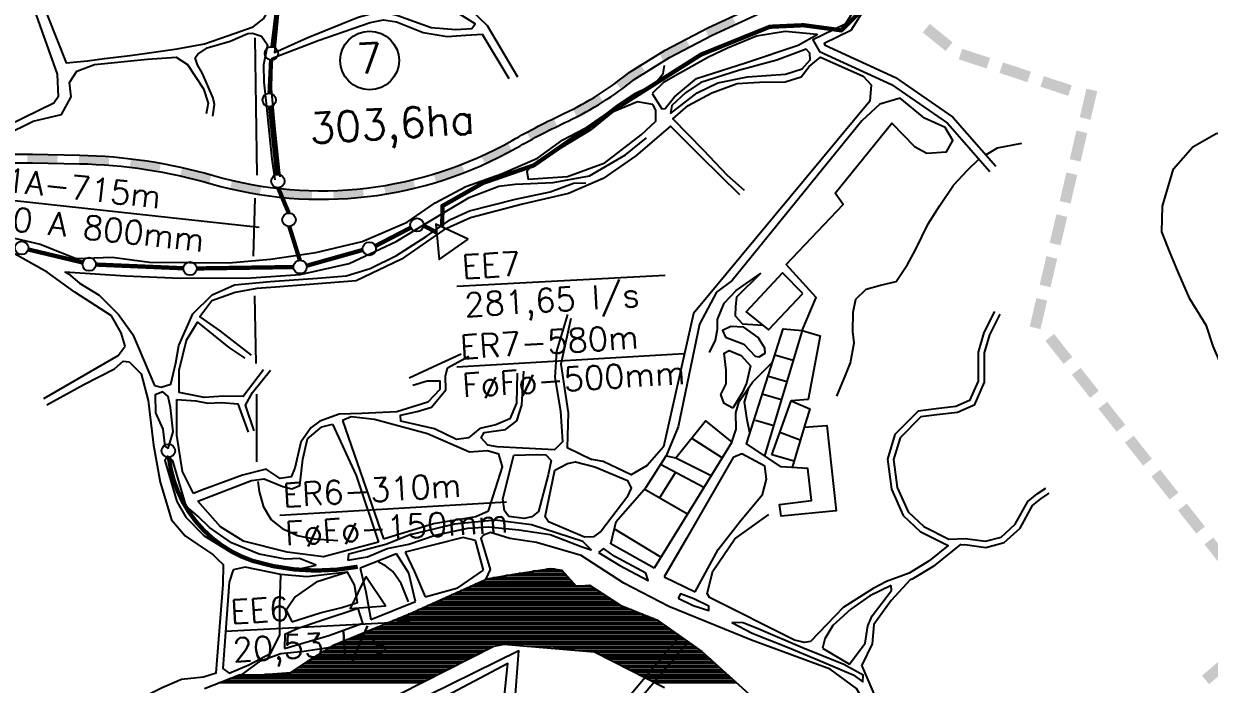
# Model space of a CAD drawing. Extents: x 682046 to 690153, y 7551609 to 7556947.
# Drawn here: x 686352 to 687731, y 7552906 to 7553675 of the extents above; entities that cross this region are included whole.
import ezdxf
from ezdxf.enums import TextEntityAlignment as Align

# ---------------------------------------------------------------- set-up
doc = ezdxf.new("R2010")
doc.units = 0
doc.header["$LTSCALE"] = 80
doc.header["$MEASUREMENT"] = 0
doc.linetypes.add('HIDDEN', pattern=[0.375, 0.25, -0.125])
for name, color, linetype in [('ESTACAO', 5, 'CONTINUOUS'), ('HATCH', 150, 'CONTINUOUS'), ('L-FERREA', 6, 'CONTINUOUS'), ('LIMITE-BACIA', 3, 'CONTINUOUS'), ('RIO', 4, 'CONTINUOUS'), ('RODOVIA', 1, 'CONTINUOUS'), ('RUA', 7, 'CONTINUOUS'), ('TEXTO', 5, 'CONTINUOUS'), ('TEXTO2', 5, 'CONTINUOUS')]:
    doc.layers.add(name, color=color, linetype=linetype)
doc.styles.get("Standard").update_dxf_attribs({"font": 'ROMANSBR.SHX'})

# ---------------------------------------------------------------- blocks, each defined once
blk = doc.blocks.new('*X10')
at = {"layer": 'HATCH', "color": 0}
for p, q in [((686983.651561, 7553032.5), (686912.988141, 7553032.5)), ((686981.361612, 7553035), (686928.106045, 7553035)), ((686979.071663, 7553037.5), (686944.110794, 7553037.5)), ((686970.145347, 7553040), (686960.115542, 7553040)), ((687015.964712, 7553017.5), (686866.042011, 7553017.5)), ((687012.121024, 7553020), (686871.589592, 7553020)), ((686992.811356, 7553022.5), (686877.137173, 7553022.5)), ((686990.521407, 7553025), (686882.684754, 7553025)), ((686988.231458, 7553027.5), (686888.232335, 7553027.5)), ((686985.94151, 7553030), (686898.106264, 7553030)), ((687035.183152, 7553005), (686838.304106, 7553005)), ((687031.339464, 7553007.5), (686843.851687, 7553007.5)), ((687027.495776, 7553010), (686849.399268, 7553010)), ((687023.652088, 7553012.5), (686854.946849, 7553012.5)), ((687019.8084, 7553015), (686860.49443, 7553015)), ((687065.822313, 7552990), (686805.018619, 7552990)), ((687059.481191, 7552992.5), (686810.5662, 7552992.5)), ((687053.14007, 7552995), (686816.113781, 7552995)), ((687046.798948, 7552997.5), (686821.661362, 7552997.5)), ((687042.870528, 7553000), (686827.208944, 7553000)), ((687039.02684, 7553002.5), (686832.756525, 7553002.5)), ((687093.62059, 7552977.5), (686775.317633, 7552977.5)), ((687090.063226, 7552980), (686781.330511, 7552980)), ((687084.845677, 7552982.5), (686787.343389, 7552982.5)), ((687078.504556, 7552985), (686793.356267, 7552985)), ((687072.163434, 7552987.5), (686799.369145, 7552987.5)), ((687114.964772, 7552962.5), (686739.240365, 7552962.5)), ((687111.407409, 7552965), (686745.253243, 7552965)), ((687107.850045, 7552967.5), (686751.266121, 7552967.5)), ((687104.292681, 7552970), (686757.278999, 7552970)), ((687100.735318, 7552972.5), (686763.291877, 7552972.5)), ((687097.177954, 7552975), (686769.304755, 7552975)), ((686898.50576, 7552950), (686710.495809, 7552950)), ((687129.194227, 7552952.5), (686715.188853, 7552952.5)), ((687125.636863, 7552955), (686721.201731, 7552955)), ((687122.0795, 7552957.5), (686727.214609, 7552957.5)), ((687118.522136, 7552960), (686733.227487, 7552960)), ((687132.751591, 7552950), (686937.710479, 7552950)), ((686869.107795, 7552935), (686686.086971, 7552935)), ((686874.007455, 7552937.5), (686690.155111, 7552937.5)), ((686878.907116, 7552940), (686694.223251, 7552940)), ((686883.806777, 7552942.5), (686698.29139, 7552942.5)), ((686888.706438, 7552945), (686702.35953, 7552945)), ((686893.606099, 7552947.5), (686706.42767, 7552947.5)), ((687136.308955, 7552947.5), (686967.774657, 7552947.5)), ((687139.866318, 7552945), (686997.838835, 7552945)), ((687142.902905, 7552942.5), (687017.94542, 7552942.5)), ((687145.668744, 7552940), (687022.842151, 7552940)), ((687148.434582, 7552937.5), (687027.738882, 7552937.5)), ((687151.200421, 7552935), (687032.635613, 7552935)), ((686844.60949, 7552922.5), (686667.258735, 7552922.5)), ((686849.509151, 7552925), (686670.955511, 7552925)), ((686854.408812, 7552927.5), (686674.652288, 7552927.5)), ((686859.308473, 7552930), (686678.349064, 7552930)), ((686864.208134, 7552932.5), (686682.04584, 7552932.5)), ((687153.96626, 7552932.5), (687037.532344, 7552932.5)), ((687156.732099, 7552930), (687042.429075, 7552930)), ((687159.497937, 7552927.5), (687047.325806, 7552927.5)), ((687162.263776, 7552925), (687052.222538, 7552925)), ((687165.029615, 7552922.5), (687057.119269, 7552922.5)), ((686815.211524, 7552907.5), (686578.983901, 7552907.5)), ((686820.111185, 7552910), (686585.310159, 7552910)), ((686825.010846, 7552912.5), (686591.636417, 7552912.5)), ((686829.910507, 7552915), (686597.962675, 7552915)), ((686834.810168, 7552917.5), (686632.695858, 7552917.5)), ((686839.709829, 7552920), (686663.561959, 7552920)), ((687167.795453, 7552920), (687062.016, 7552920)), ((687170.561292, 7552917.5), (687066.912731, 7552917.5)), ((687173.327131, 7552915), (687071.809462, 7552915)), ((687176.09297, 7552912.5), (687076.706193, 7552912.5)), ((687178.858808, 7552910), (687081.602925, 7552910)), ((687181.624647, 7552907.5), (687086.499656, 7552907.5))]:
    blk.add_line(p, q, dxfattribs=at)
blk = doc.blocks.new('C')
at = {"layer": 'LIMITE-BACIA'}
blk.add_solid([(-33.924369, -12.897837), (-34.049212, 12.897837), (34.174054, -12.568263), (34.049212, 13.227411)], dxfattribs=at)
blk = doc.blocks.new('G1')
at = {"layer": 'LIMITE-BACIA', "xscale": 0.5, "yscale": 0.5, "zscale": 0.5}
blk.add_blockref('C', (-0.062421, 0), dxfattribs=at)
blk = doc.blocks.new('ER')
at = {"layer": 'L-FERREA'}
blk.add_solid([(-17.530155, 4.894154), (-17.49992, -5.105801), (17.469685, 4.999977), (17.49992, -4.999977)], dxfattribs=at)

msp = doc.modelspace()

# ---------------------------------------------------------------- linework, layer by layer
at = {"layer": 'ESTACAO', "const_width": 5.012183}
for points in [[(686641.233331, 7553648.03172), (686658.159264, 7553785.569624)], [(686637.891496, 7553593.912905), (686639.702925, 7553632.544006)], [(686646.742995, 7553499.426391), (686638.413568, 7553578.3835)], [(686660.307442, 7553454.425573), (686647.846047, 7553483.892749)], [(686673.089804, 7553399.553651), (686660.881405, 7553438.850719)]]:
    msp.add_lwpolyline(points, dxfattribs=at)
at = {"layer": 'ESTACAO', "linetype": 'HIDDEN', "const_width": 5.012183}
msp.add_lwpolyline([(686838.87689, 7553438.953681), (686839.034083, 7553462.71717), (686886.461238, 7553489.63143), (686945.269498, 7553510.007755), (687040.803219, 7553576.088789), (687139.975064, 7553638.964097), (687219.938962, 7553671.348057), (687259.173877, 7553673.171723), (687303.185456, 7553667.224129), (687352.555067, 7553715.81722)], dxfattribs=at)
at = {"layer": 'ESTACAO', "linetype": 'CONTINUOUS', "const_width": 5.012183}
for points in [[(686761.083284, 7553416.131304), (686802.337035, 7553437.577852)], [(686817.197129, 7553439.929551), (686832.386972, 7553431.811902)], [(686357.054854, 7553412.110021), (686420.573232, 7553396.941239)], [(686681.094443, 7553393.177662), (686746.306949, 7553411.536049)], [(686435.866652, 7553394.522841), (686537.614721, 7553390.228913)], [(686553.192752, 7553390.014014), (686665.638005, 7553391.654508)]]:
    msp.add_lwpolyline(points, dxfattribs=at)
at = {"layer": 'ESTACAO'}
for points in [[(686868.899674, 7553424.010275), (686831.557287, 7553441.51136), (686835.072096, 7553400.421362)], [(686749.843406, 7553031.255547), (686731.790341, 7552994.176864), (686772.927954, 7552997.081792)]]:
    msp.add_lwpolyline(points, close=True, dxfattribs=at)
for centre in [(686640.05021, 7553640.329159), (686637.544212, 7553586.127752), (686647.612351, 7553491.682139), (686660.541138, 7553446.636182), (686809.448998, 7553440.763633), (686349.475099, 7553413.920137), (686753.971321, 7553412.945523), (686428.080686, 7553394.85142), (686545.400686, 7553389.900333), (686673.430071, 7553391.768188), (686520.15071, 7553177.721127)]:
    msp.add_circle(centre, 7.792895, dxfattribs=at)
at = {"layer": 'L-FERREA'}
for points in [[(686299.284912, 7553523.031334), (686362.066252, 7553523.031334), (686416.965867, 7553521.911662, -0.065355), (686572.724205, 7553498.225087, 0.202011), (686920.347894, 7553539.159906, -0.018899), (686981.128798, 7553570.654937, 0.061946), (687056.458329, 7553618.305819), (687098.312366, 7553644.305887), (687147.84127, 7553670.178707), (687204.218439, 7553696.09498), (687254.899094, 7553711.851797, 0.065723), (687386.914682, 7553772.826791, 0.094289), (687472.859572, 7553853.208897, -0.041314), (687545.038363, 7553936.610111, 0.020582), (687649.976259, 7554048.171842, -0.006159), (687773.187546, 7554186.972194, -0.114376)], [(686299.377436, 7553513.031334), (686361.964288, 7553513.031334), (686416.76196, 7553511.913741, -0.065355), (686569.946806, 7553488.618523, 0.202011), (686925.280841, 7553530.461283, -0.018899), (686985.39079, 7553561.608643, 0.061497), (687062.292234, 7553610.157465), (687103.272701, 7553635.614865), (687152.247518, 7553661.198241), (687207.806263, 7553686.738289), (687257.867956, 7553702.302668, 0.065723), (687392.259917, 7553764.375255, 0.094289), (687480.93508, 7553847.310918, -0.041314), (687552.034272, 7553929.464675, 0.020582), (687657.536011, 7554041.62584, -0.006159), (687780.583768, 7554180.24197, -0.114376)]]:
    msp.add_lwpolyline(points, format="xyb", dxfattribs=at)
at = {"layer": 'RIO'}
for points in [[(686620.949148, 7553658.526204), (686623.238275, 7553498.732514)], [(687750.393653, 7553203.312674), (687752.780058, 7553225.82662), (687745.41883, 7553255.741994), (687745.433316, 7553277.058754), (687735.937669, 7553299.527789), (687728.244232, 7553323.025507), (687708.803564, 7553354.820142), (687695.547851, 7553384.974645), (687685.93024, 7553408.274974), (687676.237205, 7553432.668184), (687676.956221, 7553462.495276), (687689.576574, 7553506.126964), (687712.175631, 7553531.521514), (687739.516897, 7553547.166803), (687774.617426, 7553553.335643), (687800.329786, 7553559.825464), (687832.70853, 7553556.763413), (687881.523745, 7553530.807037), (687916.474967, 7553507.317288), (687937.940946, 7553492.973408), (687973.946564, 7553486.027697), (688016.912292, 7553492.416381), (688074.069239, 7553496.608562)], [(687471.303848, 7553522.290816), (687484.825815, 7553530.541506), (687513.322528, 7553535.996215)], [(687298.156357, 7553241.264321), (687308.565238, 7553266.398914), (687313.955839, 7553280.01255), (687318.144453, 7553303.555179), (687316.454609, 7553316.809351), (687317.178424, 7553339.079369), (687320.139338, 7553354.204745), (687332.238063, 7553366.085168), (687348.666564, 7553370.448628), (687366.972699, 7553374.747892), (687380.206043, 7553394.522397), (687389.480304, 7553411.762908), (687404.26713, 7553441.785759), (687417.779715, 7553463.129774), (687433.635336, 7553487.02544), (687449.943502, 7553504.36383), (687463.333875, 7553517.216695)], [(686620.949148, 7553471.810383), (686618.777398, 7553404.332312)], [(686622.408825, 7553279.259683), (686620.949129, 7553358.030423)], [(686623.138673, 7553164.750358), (686623.138673, 7553243.521097)], [(686717.288582, 7553072.851157), (686690.284346, 7553075.039238), (686670.578551, 7553078.686022), (686654.521976, 7553085.979618), (686639.925096, 7553097.649349), (686631.16696, 7553112.236527), (686626.058045, 7553130.470502), (686624.598349, 7553142.140233)], [(686799.760983, 7553002.103364), (686791.002866, 7553023.254759), (686781.514883, 7553037.112585), (686772.756748, 7553043.676802), (686764.72846, 7553048.052964)], [(686562.362889, 7552900.931736), (686603.658421, 7552917.250835), (686625.714681, 7552917.032733), (686662.849614, 7552919.518266), (686682.314692, 7552932.681816), (686713.256732, 7552951.696674), (686800.685878, 7552988.047463), (686891.20867, 7553028.841276), (686924.74186, 7553034.474502), (686965.178139, 7553040.790796), (686977.914695, 7553038.763094), (686994.797387, 7553020.331795), (687010.042108, 7553021.352162), (687046.583808, 7552997.584819), (687088.627413, 7552981.009043), (687141.083145, 7552944.144854), (687207.721414, 7552883.911525)]]:
    msp.add_lwpolyline(points, dxfattribs=at)
at = {"layer": 'RIO', "linetype": 'CONTINUOUS'}
msp.add_lwpolyline([(687097.5672, 7552901.849524), (687016.00801, 7552943.489134), (686910.668468, 7552952.24869), (686898.70818, 7552950.103282), (686789.505216, 7552894.383629)], dxfattribs=at)
at = {"layer": 'RODOVIA'}
for p, q in [((686863.378924, 7553076.889011), (686795.836182, 7553059.567865)), ((686785.480499, 7553057.711068), (686743.518756, 7553040.938456)), ((687281.196389, 7552948.141474), (687312.732577, 7552929.306256))]:
    msp.add_line(p, q, dxfattribs=at)
at = {"layer": 'RODOVIA', "linetype": 'CONTINUOUS'}
for points in [[(686084.085948, 7553345.501264), (686116.559787, 7553354.881051), (686223.872267, 7553418.742805), (686253.423498, 7553428.780225), (686281.6788, 7553430.671422), (686330.886963, 7553427.707655), (686371.009738, 7553418.204891)], [(686469.910914, 7553299.681547), (686465.416473, 7553314.985726), (686453.826416, 7553334.732943), (686411.179024, 7553362.452173), (686379.086961, 7553385.732133), (686328.688692, 7553414.064771), (686269.510075, 7553414.613304), (686230.338755, 7553403.115719), (686129.823786, 7553348.529842), (686028.620328, 7553316.357317), (685984.840406, 7553304.865592)], [(686399.774925, 7553385.964939), (686403.822457, 7553383.887753), (686416.608886, 7553372.781516), (686439.526125, 7553358.922681), (686461.987798, 7553336.472893), (686478.893213, 7553313.062784), (686504.15169, 7553253.900299)], [(687639.656584, 7552537.211555), (687594.754246, 7552553.089916), (687522.72568, 7552590.628487), (687498.975836, 7552616.149002), (687475.000215, 7552645.043173), (687437.42739, 7552690.894272), (687393.065059, 7552730.538608), (687376.120849, 7552756.444911), (687358.854433, 7552789.922115), (687339.73359, 7552868.507614), (687320.807144, 7552900.964742), (687290.392515, 7552923.394176), (687198.543496, 7552957.285254), (687102.657783, 7552996.615773), (687049.986992, 7553023.589327), (687000.353397, 7553055.849317), (686948.472902, 7553071.015062), (686917.638197, 7553075.728752), (686895.130292, 7553082.694157), (686886.859883, 7553079.599023)], [(687267.40983, 7552955.564221), (687260.493099, 7552954.519428), (687248.667985, 7552957.218938), (687149.669667, 7553006.841911), (687146.934222, 7553011.505429)], [(687400.652572, 7552743.628844), (687370.587212, 7552788.887174), (687351.591065, 7552849.133258), (687349.851359, 7552875.125216), (687327.000134, 7552928.27782)]]:
    msp.add_lwpolyline(points, dxfattribs=at)
at = {"layer": 'RODOVIA'}
for points in [[(686474.626259, 7553281.434623), (686488.453901, 7553267.495583), (686496.491796, 7553236.322482), (686502.953942, 7553184.233492), (686510.796729, 7553141.155691), (686523.642941, 7553097.421791), (686539.775708, 7553078.682168), (686554.326717, 7553068.755398), (686571.972219, 7553057.053824), (686576.714496, 7553052.177182), (686584.395007, 7553044.815384)], [(686549.377306, 7553127.882436), (686536.73221, 7553153.792295), (686529.942895, 7553195.949644), (686530.131965, 7553237.583111)], [(686764.765252, 7553071.452219), (686700.700251, 7553054.363846), (686658.424525, 7553059.679896), (686607.491265, 7553072.562159), (686580.747152, 7553089.390778), (686554.309353, 7553119.040257)], [(686770.328861, 7553075.315614), (686828.520074, 7553093.174505), (686878.057618, 7553101.144836), (686892.740155, 7553107.945914)], [(686943.285696, 7553100.856053), (686934.089248, 7553099.076832), (686916.467905, 7553101.388401)], [(687004.268341, 7553077.009755), (686962.298931, 7553095.146651)], [(687085.390429, 7553041.045858), (687034.891138, 7553069.376913)], [(687097.019794, 7553030.852801), (687133.115417, 7553013.486422)]]:
    msp.add_lwpolyline(points, dxfattribs=at)
for points in [[(686520.071157, 7553180.424346), (686525.728867, 7553199.631497), (686522.826461, 7553228.175412), (686519.993106, 7553240.8684), (686513.672053, 7553246.39115), (686504.982862, 7553242.836644), (686505.382075, 7553222.052945), (686513.615048, 7553202.784569), (686515.923163, 7553183.119628)], [(686692.046581, 7553044.4753), (686672.878286, 7553052.501653), (686656.648797, 7553051.415373), (686625.965546, 7553057.507336), (686593.657822, 7553070.472588), (686567.995423, 7553088.537273), (686554.313197, 7553101.585497), (686540.70853, 7553113.475246), (686525.549224, 7553165.989301), (686519.365278, 7553171.393733), (686516.197677, 7553166.527043), (686529.887589, 7553118.569313), (686540.402214, 7553100.6544), (686561.660239, 7553078.803909), (686590.8004, 7553060.971985), (686636.170012, 7553044.226337), (686669.094229, 7553039.448033)], [(686728.909916, 7553050.433649), (686751.939807, 7553054.302441), (686774.582019, 7553063.96361), (686799.852859, 7553069.146045), (686830.609805, 7553079.350367), (686868.477314, 7553087.703259), (686892.821539, 7553089.332678), (686927.986703, 7553085.868044), (686964.466182, 7553080.164023), (687000.329205, 7553066.273085), (687012.23186, 7553062.415085), (687002.260013, 7553072.220659), (686942.746781, 7553091.510633), (686900.471035, 7553096.826682), (686853.019379, 7553092.48696), (686801.473507, 7553079.727533), (686773.112606, 7553068.519933), (686747.919288, 7553062.179007), (686729.603931, 7553057.462106)], [(687020.673311, 7553059.506527), (687045.495241, 7553044.321409), (687078.415088, 7553026.705387), (687075.845862, 7553035.452173), (687039.831519, 7553054.843027), (687026.334011, 7553063.84932)], [(687113.507995, 7553006.261896), (687130.955373, 7552997.519978), (687149.192147, 7552991.803813), (687148.861987, 7552996.736558), (687131.414609, 7553005.478476), (687116.140236, 7553011.392922)], [(687175.923007, 7552977.737427), (687199.559402, 7552965.445847), (687242.353977, 7552948.490765), (687283.173618, 7552931.403496), (687316.882863, 7552916.813227), (687328.339377, 7552908.661289), (687328.798587, 7552916.619786), (687306.149687, 7552928.977461), (687258.219623, 7552948.561729), (687207.195064, 7552969.920829), (687188.826226, 7552977.610081)]]:
    msp.add_lwpolyline(points, close=True, dxfattribs=at)
at = {"layer": 'RUA'}
for p, q in [((687225.767464, 7553289.542777), (687247.193279, 7553283.217971)), ((687218.410324, 7553264.619844), (687239.836138, 7553258.295037)), ((687212.216257, 7553243.636921), (687233.642071, 7553237.312114)), ((687222.361231, 7553173.094163), (687244.929034, 7553236.044923)), ((687203.270489, 7553213.332378), (687224.696303, 7553207.007571)), ((687255.359322, 7553190.017329), (687231.704156, 7553199.155373)), ((687259.879255, 7553205.334481), (687245.96274, 7553158.174187)), ((687164.478317, 7553169.50551), (687129.029194, 7553192.419481)), ((687110.512447, 7553169.571727), (687151.940978, 7553149.141555)), ((687248.185664, 7553165.707231), (687222.361231, 7553173.094163)), ((687143.320611, 7553135.139798), (687092.922841, 7553161.859303)), ((687091.49525, 7553122.708417), (687110.251271, 7553152.672248)), ((687124.089795, 7553103.903866), (687073.785736, 7553132.925447)), ((687093.287586, 7553053.87293), (687039.035968, 7553086.926448)), ((686877.600066, 7553073.186193), (686863.378924, 7553076.889011)), ((686886.88176, 7553038.897419), (686877.600066, 7553073.186193)), ((686795.836182, 7553059.567865), (686806.660966, 7553037.019051)), ((686799.783025, 7553035.395014), (686785.480499, 7553057.711068)), ((686743.518756, 7553040.938456), (686750.016705, 7553013.445362)), ((686807.827925, 7553002.187137), (686799.783025, 7553035.395014)), ((686806.660966, 7553037.019051), (686819.110242, 7553007.596951)), ((686856.822671, 7553018.266806), (686886.88176, 7553038.897419)), ((686819.110242, 7553007.596951), (686856.822671, 7553018.266806)), ((687361.324231, 7553020.997342), (687336.51863, 7553008.864042)), ((687361.71193, 7553015.204952), (687361.324231, 7553020.997342)), ((686750.016705, 7553013.445362), (686755.665579, 7552981.240764)), ((687336.51863, 7553008.864042), (687314.264136, 7552993.410485)), ((687339.22868, 7552985.772075), (687361.71193, 7553015.204952)), ((686755.665579, 7552981.240764), (686807.827925, 7553002.187137)), ((687314.264136, 7552993.410485), (687293.401496, 7552974.559079)), ((687334.207829, 7552973.799353), (687339.22868, 7552985.772075)), ((687058.643779, 7552894.85761), (687115.341838, 7552962.23501)), ((687293.401496, 7552974.559079), (687283.976271, 7552958.800552)), ((687330.889011, 7552953.794868), (687334.207829, 7552973.799353)), ((687066.78863, 7552886.518401), (687124.218426, 7552954.765365)), ((687283.976271, 7552958.800552), (687281.196389, 7552948.141474)), ((687312.732577, 7552929.306256), (687330.889011, 7552953.794868))]:
    msp.add_line(p, q, dxfattribs=at)
at = {"layer": 'RUA', "linetype": 'CONTINUOUS'}
for points in [[(687807.288954, 7554118.364354), (687744.781096, 7554059.771525), (687697.400063, 7554023.473164), (687642.934961, 7553972.817939), (687625.031464, 7553965.48825), (687601.711581, 7553947.239288), (687466.815445, 7553795.110183), (687436.013041, 7553766.625011), (687373.547406, 7553729.98501), (687342.119494, 7553698.575516), (687329.846163, 7553691.37644), (687314.203303, 7553666.936766), (687283.096818, 7553652.012572), (687284.280775, 7553649.994105), (687366.427243, 7553612.221578), (687432.862074, 7553566.306405), (687482.87813, 7553509.038336)], [(687738.731943, 7554066.903951), (687691.36544, 7554030.616721), (687637.820368, 7553980.81717), (687620.294478, 7553973.642073), (687595.286254, 7553954.0719), (687460.133737, 7553801.653662), (687430.414204, 7553774.169896), (687367.790192, 7553737.436998), (687336.362281, 7553706.027504), (687323.187165, 7553698.299475), (687307.768043, 7553674.209358), (687269.903799, 7553656.042944), (687277.709921, 7553642.73469), (687361.785828, 7553604.074971), (687426.593093, 7553559.284659), (687475.842872, 7553502.893972)], [(686374.874089, 7553840.67306), (686339.456478, 7553841.836445), (686331.650115, 7553838.640522), (686346.41183, 7553767.586253), (686401.335734, 7553629.493735), (686426.052085, 7553631.677271), (686445.690237, 7553634.4063), (686475.899319, 7553637.842867), (686503.242347, 7553641.794901), (686530.585376, 7553645.746935), (686562.062542, 7553651.390275), (686589.028531, 7553660.97544), (686618.766312, 7553671.453452), (686631.239752, 7553681.123484), (686639.515545, 7553695.538324), (686647.656773, 7553721.824946), (686653.818842, 7553777.681071), (686651.509465, 7553834.167237), (686680.582988, 7553943.666223), (686706.261925, 7554004.946077), (686699.139847, 7554017.670255), (686679.453095, 7554028.963531)], [(686233.121308, 7553603.830409), (686225.228866, 7553635.67928), (686214.802232, 7553673.114461), (686204.328812, 7553705.86983), (686196.39069, 7553727.642767), (686222.243997, 7553739.446096), (686254.690747, 7553760.324609), (686301.427156, 7553782.879083), (686328.189111, 7553791.865239), (686390.718246, 7553616.061531), (686391.812403, 7553589.85302), (686387.039397, 7553582.273069), (686297.050225, 7553538.482277), (686276.548401, 7553532.793092), (686255.042047, 7553531.353618), (686232.24577, 7553527.669333), (686214.7553, 7553520.023231), (686183.548267, 7553512.898029), (686174.579568, 7553509.071726)], [(686371.009738, 7553418.204891), (686413.044263, 7553401.779039), (686454.719107, 7553403.129457), (686498.307102, 7553397.412989), (686590.546945, 7553396.391918), (686638.864301, 7553400.705168), (686691.625656, 7553408.553564), (686745.485138, 7553421.511899), (686798.004516, 7553443.733949), (686830.689871, 7553466.427174), (686866.147972, 7553485.348797), (686907.628782, 7553500.356562), (686949.63467, 7553518.277462), (686979.166002, 7553539.680331), (687013.955171, 7553557.837689), (687042.387193, 7553579.526737), (687063.747455, 7553593.907301), (687086.064306, 7553604.754409), (687096.050402, 7553616.934663), (687097.577772, 7553626.390306)], [(687190.458839, 7553480.740715), (687170.60891, 7553498.083785), (687142.741541, 7553527.816744), (687107.239605, 7553564.220116), (687124.888314, 7553579.764215), (687152.651242, 7553594.548973), (687182.132492, 7553605.139922), (687207.894348, 7553606.864227), (687238.045535, 7553607.446038), (687256.36418, 7553612.980999), (687265.61705, 7553625.090577), (687279.120007, 7553636.041842), (687328.703428, 7553613.713166), (687338.049585, 7553603.683734), (687336.508722, 7553584.752673), (687131.226088, 7553337.527147), (687096.399093, 7553182.34901), (687077.293522, 7553160.502409), (687058.663647, 7553149.574822), (687025.957846, 7553165.466943), (687012.817938, 7553167.47753)], [(687257.636205, 7553317.97555), (687273.928255, 7553356.353767), (687239.056326, 7553394.424412), (687305.455853, 7553464.336095), (687296.157423, 7553477.718274), (687361.905279, 7553559.258265), (687388.268347, 7553531.960554), (687402.77422, 7553524.190347), (687425.553689, 7553525.715033), (687433.097608, 7553538.855091), (687424.210074, 7553554.006987), (687400.095236, 7553565.140017), (687371.808441, 7553588.206735), (687348.131233, 7553581.256989), (687327.030545, 7553561.929192), (687176.208174, 7553375.933729), (687157.985291, 7553362.54748), (687138.229964, 7553324.971689), (687113.389904, 7553205.491257), (687099.24684, 7553171.740448)], [(686504.15169, 7553253.900299), (686511.956152, 7553251.866558), (686523.104208, 7553255.417911), (686528.793631, 7553280.272552), (686532.410348, 7553300.334057), (686548.795199, 7553337.105714), (686571.107925, 7553359.409579), (686597.109438, 7553371.05964), (686638.517335, 7553374.822136), (686693.815942, 7553378.523409), (686726.863326, 7553381.230861), (686755.037871, 7553390.053451), (686785.778651, 7553404.993639), (686820.007101, 7553427.104063), (686848.442756, 7553446.844835), (686870.560406, 7553457.243948), (686924.211193, 7553470.74467), (686964.301462, 7553479.373818), (686991.422506, 7553489.116885), (687005.773907, 7553489.581978)], [(687481.557415, 7553339.943879), (687469.235997, 7553315.263993), (687462.594519, 7553292.70977), (687462.524665, 7553258.958752), (687452.405445, 7553236.171756), (687436.563654, 7553229.2931), (687413.456223, 7553226.582783), (687392.667279, 7553224.027663), (687365.391935, 7553196.601383), (687356.819647, 7553168.099602), (687361.503117, 7553132.921217), (687375.189167, 7553102.418246), (687395.05532, 7553083.965589), (687427.595682, 7553067.524913), (687405.496267, 7553049.754406), (687382.00498, 7553035.381732), (687355.885027, 7553025.487789), (687340.120796, 7553017.450646), (687305.502252, 7552995.351193), (687267.40983, 7552955.564221)], [(687487.825385, 7553336.814598), (687475.78112, 7553312.689851), (687469.598129, 7553291.692638), (687469.527291, 7553257.466237), (687457.700092, 7553230.833121), (687438.406072, 7553222.455475), (687414.2916, 7553219.62704), (687395.926406, 7553217.369817), (687371.595763, 7553192.904534), (687363.963316, 7553167.527604), (687368.312821, 7553134.857688), (687380.998857, 7553106.583509), (687399.097943, 7553089.772191), (687428.40998, 7553074.962593), (687447.329724, 7553075.627933), (687470.824854, 7553072.54586), (687489.140212, 7553077.262748), (687505.598458, 7553092.328348), (687520.122072, 7553118.901136), (687531.171789, 7553127.786391), (687541.217332, 7553134.277103)], [(686988.379465, 7553331.604816), (686976.987042, 7553278.536933), (686985.38521, 7553221.795237), (686984.255645, 7553181.634846), (687012.817938, 7553167.47753)], [(686375.268666, 7553238.750346), (686461.903736, 7553288.658625), (686469.910914, 7553299.681547)], [(687146.934222, 7553011.505429), (687153.753172, 7553037.673084), (687179.490997, 7553075.176618), (687218.695421, 7553103.487767)], [(686886.859883, 7553079.599023), (686883.709784, 7553075.999413), (686894.633428, 7553039.454087), (686889.046189, 7553027.866761)], [(687442.176057, 7553069.057196), (687410.076312, 7553043.245257), (687385.514954, 7553028.217881), (687383.29784, 7553027.378064)]]:
    msp.add_lwpolyline(points, dxfattribs=at)
at = {"layer": 'RUA'}
for points in [[(686664.660445, 7553791.475861), (686659.754705, 7553730.804968), (686648.027156, 7553685.852309), (686643.634917, 7553641.390621), (686682.474117, 7553658.712811), (686740.873095, 7553682.602214), (686766.720257, 7553689.590283), (686787.050808, 7553684.641397), (686825.896415, 7553670.415632), (686854.470022, 7553668.121685), (686873.332241, 7553669.38418), (686877.173505, 7553674.899341), (686858.518302, 7553686.27005), (686836.018662, 7553707.899551), (686813.235553, 7553749.49072), (686797.997974, 7553788.43206), (686782.626624, 7553797.919354), (686750.839237, 7553801.0498), (686705.98971, 7553794.893066)], [(687083.105992, 7553593.855206), (687094.235363, 7553575.771657), (687098.18526, 7553576.036033), (687109.176556, 7553589.65434), (687134.517718, 7553611.169915), (687192.775736, 7553629.933855), (687252.942657, 7553649.816525), (687274.928214, 7553662.18875), (687237.995455, 7553665.662583), (687204.61939, 7553660.455723), (687170.850175, 7553646.303825), (687148.732527, 7553635.904685), (687116.21491, 7553617.872651), (687096.138255, 7553606.619156)], [(687104.506313, 7553570.513283), (687135.640268, 7553594.398539), (687159.666819, 7553605.91641), (687193.898286, 7553613.162478), (687238.334644, 7553616.136713), (687257.753993, 7553622.391342), (687266.968398, 7553632.9178), (687266.440138, 7553640.81023), (687262.160081, 7553645.478599), (687228.324833, 7553632.313244), (687183.495273, 7553620.393939), (687139.785243, 7553606.56764), (687121.749584, 7553594.459764), (687105.886956, 7553579.524444)], [(687083.964413, 7553581.030031), (687065.925736, 7553583.786538), (687036.961821, 7553571.938197), (687011.554627, 7553551.409164), (686977.260145, 7553530.285284), (686942.899629, 7553510.147974), (686937.436997, 7553502.845549), (686939.018756, 7553494.032669), (686984.442609, 7553497.073), (687028.020573, 7553512.872413), (687070.47596, 7553545.443201), (687087.260022, 7553561.431185), (687087.389069, 7553574.322454)], [(687258.399459, 7553360.818005), (687234.958172, 7553385.014285), (687192.373711, 7553339.552226), (687218.57933, 7553318.513887)], [(687168.548277, 7553310.210313), (687189.945551, 7553301.732771), (687202.785754, 7553287.727613), (687207.78915, 7553287.071539), (687214.437347, 7553291.4804), (687214.041152, 7553297.399716), (687206.270406, 7553309.762232), (687189.612398, 7553321.529902), (687174.668214, 7553322.511604), (687165.057589, 7553317.904434)], [(687177.057398, 7553227.538226), (687166.786475, 7553232.796602), (687163.097691, 7553243.45038), (687169.217628, 7553255.751671), (687169.148577, 7553271.602598), (687166.840463, 7553291.267539), (687172.567197, 7553294.623761), (687186.854075, 7553288.64322), (687197.587251, 7553276.478986), (687192.98304, 7553256.351386), (687187.784565, 7553245.102734)], [(686663.852309, 7552978.586469), (686696.927743, 7552988.945974), (686722.121063, 7552995.286885), (686740.35888, 7553001.162262), (686736.644657, 7553021.859672), (686728.681159, 7553036.454329), (686692.205504, 7553024.703589), (686667.710062, 7553007.936375), (686657.125585, 7552992.100241)], [(686655.435101, 7552947.767737), (686706.825893, 7552962.844129), (686746.62421, 7552977.144594), (686740.824119, 7552994.211397), (686697.548062, 7552979.678145), (686671.350569, 7552970.942677), (686655.508798, 7552964.064009)], [(686837.530061, 7552888.972097), (686867.608384, 7552822.328949), (686905.937288, 7552841.185737), (686915.114502, 7552930.238716)]]:
    msp.add_lwpolyline(points, close=True, dxfattribs=at)
for points in [[(686650.161292, 7553496.705012), (686644.351631, 7553552.051604), (686640.150424, 7553599.092928), (686640.911647, 7553634.898685), (686694.28132, 7553655.296647), (686754.986331, 7553676.185554), (686770.564695, 7553679.331491), (686785.445533, 7553677.172659), (686816.815684, 7553664.549782), (686844.481543, 7553660.091866), (686866.48747, 7553661.564777), (686885.349662, 7553662.82727), (686916.168837, 7553611.257865)], [(686872.9787, 7553690.392764), (686891.00642, 7553672.670395), (686926.577754, 7553613.006165)], [(686571.762971, 7553567.173652), (686573.995729, 7553580.994049), (686572.457323, 7553588.252373), (686560.01626, 7553616.864808), (686554.076035, 7553626.983324), (686551.419636, 7553635.218423), (686554.283051, 7553639.616528), (686565.389524, 7553646.669572), (686592.214507, 7553654.774695), (686612.682028, 7553663.50593), (686617.921523, 7553663.856623), (686628.680832, 7553660.370321), (686635.66895, 7553650.321943), (686630.923169, 7553626.868838), (686631.206638, 7553606.90717), (686633.936311, 7553581.851205), (686637.296617, 7553547.372918), (686640.37663, 7553517.082319), (686644.084124, 7553493.143408)], [(686302.108449, 7553522.834731), (686329.070376, 7553544.619974), (686362.670084, 7553561.591445), (686395.852556, 7553569.070485), (686407.095997, 7553589.803678), (686404.926907, 7553606.484293), (686413.517154, 7553619.67858), (686434.054721, 7553627.362898), (686495.740727, 7553633.594907), (686529.273564, 7553635.839343), (686542.479052, 7553627.258714), (686561.207502, 7553599.067138), (686566.520273, 7553582.596937), (686564.217442, 7553569.823455)], [(687185.236234, 7553475.828574), (687139.605257, 7553520.341025), (687104.509359, 7553555.648901), (687064.160972, 7553521.237186), (687026.246754, 7553494.916184), (686985.763285, 7553477.34194), (686932.046463, 7553464.827788), (686871.615413, 7553448.89132), (686840.8086, 7553434.937702), (686791.506921, 7553400.917685), (686738.648493, 7553375.578356), (686644.904418, 7553368.312869), (686623.179973, 7553366.858798), (686597.703701, 7553362.180691), (686570.582682, 7553352.437653), (686556.959147, 7553333.688294), (686579.872173, 7553317.384444), (686616.48078, 7553289.114615)], [(686399.774925, 7553385.964939), (686470.445487, 7553381.4102), (686534.106114, 7553378.734367), (686616.396693, 7553379.287408), (686673.670236, 7553383.120868), (686730.349486, 7553395.833303), (686785.182849, 7553421.304818), (686842.384323, 7553455.853562), (686870.030608, 7553472.568582), (686904.85335, 7553485.800032), (686923.549332, 7553488.042391), (686968.051722, 7553490.030083), (687010.182984, 7553497.804877), (687052.179162, 7553522.417168), (687076.664948, 7553541.893565)], [(687149.921316, 7553292.117053), (687156.896657, 7553306.457524), (687159.000665, 7553319.480982), (687159.261777, 7553330.399137), (687166.89445, 7553349.738477), (687180.782115, 7553364.541635), (687209.217771, 7553384.282379), (687181.310375, 7553356.649204), (687180.061768, 7553345.664954), (687179.800658, 7553334.746772), (687188.360775, 7553325.410008), (687211.900241, 7553323.875979)], [(686984.751536, 7553336.388993), (686971.725311, 7553293.896276), (686969.822417, 7553263.048803), (686976.413609, 7553223.851083), (686978.790774, 7553188.335215), (686969.510309, 7553178.795326), (686902.821248, 7553182.259423), (686891.760928, 7553184.492045), (686884.25431, 7553192.90836), (686887.808013, 7553199.092052), (686912.362823, 7553202.717493), (686925.593184, 7553212.521785), (686931.316926, 7553230.742392), (686933.612996, 7553270.534932)], [(686630.980452, 7553272.080368), (686607.287081, 7553240.765368), (686584.443078, 7553241.218289), (686561.731165, 7553239.698124), (686532.566134, 7553245.673824), (686532.824254, 7553271.456364), (686541.375344, 7553306.712724), (686553.879348, 7553327.369077), (686590.553987, 7553298.112704), (686609.252988, 7553285.49068)], [(687257.636205, 7553317.97555), (687278.554165, 7553311.627446), (687264.678544, 7553237.366807), (687244.929034, 7553236.044923), (687266.392367, 7553226.58084), (687259.879255, 7553205.334481), (687286.541091, 7553207.119024), (687297.160257, 7553107.741655), (687233.106454, 7553101.472422), (687231.194505, 7553115.218072), (687268.5865, 7553119.702738), (687264.102308, 7553157.059531), (687233.226473, 7553158.956815), (687192.733976, 7553185.975696), (687235.366386, 7553319.637459), (687257.636205, 7553317.97555), (687213.761301, 7553171.945077)], [(686378.784185, 7553231.416937), (686421.833891, 7553255.108752), (686457.313937, 7553273.339069), (686467.6479, 7553281.958534), (686474.626259, 7553281.434623)], [(686925.845268, 7553268.033065), (686925.19397, 7553233.305484), (686917.495266, 7553214.952688), (686901.104406, 7553207.909773), (686882.540488, 7553203.694327), (686869.376159, 7553192.903491), (686855.617539, 7553190.99163), (686830.006212, 7553203.150995), (686790.702297, 7553212.411955), (686790.24007, 7553219.317814), (686809.791484, 7553223.599356), (686826.314409, 7553228.669157), (686842.834342, 7553248.603342), (686842.765318, 7553264.454271), (686845.067397, 7553274.51807), (686869.949377, 7553288.075151)], [(686800.237863, 7553262.598766), (686832.953578, 7553277.671142), (686860.863992, 7553290.43996)], [(687175.748797, 7553187.811753), (687180.68317, 7553203.006608), (687180.416022, 7553221.817193), (687184.494992, 7553234.97284), (687199.829334, 7553257.800588), (687222.979766, 7553280.802744)], [(686619.869164, 7553200.977669), (686609.922339, 7553231.032038), (686617.885175, 7553245.438605), (686638.946277, 7553271.622577)], [(686804.782052, 7553253.984169), (686821.305002, 7553259.053999), (686836.183155, 7553259.05884), (686835.855984, 7553249.127227), (686821.968317, 7553234.324096), (686786.026045, 7553222.999639), (686745.47355, 7553221.276351), (686718.745682, 7553220.478352), (686696.495995, 7553212.052327), (686686.095999, 7553204.419432), (686674.315333, 7553187.775375), (686667.409042, 7553157.583976), (686663.132004, 7553147.387961), (686650.360851, 7553145.542193), (686633.768875, 7553156.323319), (686606.449734, 7553149.53991), (686558.06647, 7553131.43694), (686549.377306, 7553127.882436)], [(686530.131965, 7553237.583111), (686552.054507, 7553236.077524), (686566.143288, 7553233.056641), (686581.942902, 7553234.114148), (686600.903015, 7553232.410279), (686613.02287, 7553199.528467)], [(687196.750057, 7553198.566973), (687193.847498, 7553213.797444), (687190.485855, 7553234.38286), (687195.42598, 7553251.245455)], [(686892.740155, 7553107.945914), (686909.113176, 7553159.079496), (686904.627399, 7553173.906925), (686891.56551, 7553177.687335), (686870.699026, 7553176.290689), (686821.541495, 7553197.437476), (686759.864854, 7553214.255318), (686732.891965, 7553217.104616), (686722.691342, 7553212.930868)], [(686722.691342, 7553212.930868), (686770.328861, 7553075.315614)], [(687034.891138, 7553069.376913), (687041.07409, 7553095.556017), (687076.088919, 7553135.556578), (687099.24684, 7553171.740448), (687110.512447, 7553169.571727), (687145.329151, 7553212.531944), (687175.748797, 7553187.811753)], [(686554.309353, 7553119.040257), (686616.749862, 7553143.001903), (686631.742558, 7553145.169067), (686653.3069, 7553136.139408), (686663.972742, 7553133.362304), (686673.014131, 7553137.458462), (686676.794324, 7553167.966841), (686682.19903, 7553191.601934), (686698.734816, 7553205.509059), (686711.331485, 7553208.679515)], [(686711.331485, 7553208.679515), (686738.626065, 7553148.832036), (686764.765252, 7553071.452219)], [(687175.748797, 7553187.811753), (687085.390429, 7553041.045858)], [(686916.467905, 7553101.388401), (686911.365672, 7553108.028901), (686909.275941, 7553121.853038), (686922.171221, 7553172.753847)], [(686922.171221, 7553172.753847), (686948.911472, 7553173.379973), (686959.422254, 7553172.919821), (686965.68374, 7553166.356913), (686962.132303, 7553149.827854), (686951.012752, 7553107.191569), (686943.285696, 7553100.856053)], [(687133.115417, 7553013.486422), (687160.076759, 7553063.001377), (687185.80515, 7553096.142468), (687211.688641, 7553126.966597), (687216.321792, 7553144.731709), (687214.154522, 7553159.714322), (687187.565487, 7553174.226004), (687177.364864, 7553170.052242), (687123.132042, 7553075.656249), (687097.019794, 7553030.852801)], [(686962.298931, 7553095.146651), (686958.433472, 7553100.706252), (686969.936879, 7553155.004908), (686984.541876, 7553162.964461)], [(686984.541876, 7553162.964461), (686993.738325, 7553164.743667), (687016.229301, 7553159.267039), (687054.56589, 7553143.214334), (687058.66395, 7553134.179278), (687053.56556, 7553123.365031), (687023.587873, 7553084.121185), (687014.701583, 7553077.708078), (687004.268341, 7553077.009755)], [(687441.204002, 7553068.27555), (687446.988881, 7553068.478984), (687471.266386, 7553065.294279), (687492.643041, 7553070.799565), (687511.288725, 7553087.867508), (687525.699205, 7553114.233304), (687535.353222, 7553121.996253), (687545.088172, 7553128.286283)], [(686481.362904, 7552886.35646), (686512.93274, 7552902.156014), (686535.574933, 7552911.817182), (686561.000871, 7552914.682668), (686575.838488, 7552919.166796), (686584.085225, 7553022.121491), (686584.395007, 7553044.815384)], [(686595.751397, 7553039.193689), (686590.885626, 7553024.904003), (686583.643064, 7552924.343835), (686590.986263, 7552919.017009), (686613.628456, 7552928.678176), (686639.515771, 7552942.047543), (686649.712551, 7552963.676052), (686649.704845, 7552998.585557), (686650.856412, 7553033.572656)], [(686728.681159, 7553036.454329), (686681.307023, 7553030.956131), (686650.856412, 7553033.572656), (686609.5073, 7553042.441736), (686595.751397, 7553039.193689)], [(687383.29784, 7553027.378064), (687361.328093, 7553003.542597), (687341.085771, 7552975.423376), (687339.081286, 7552953.179533), (687327.000134, 7552928.27782)], [(686606.206783, 7552917.225636), (686627.30682, 7552933.084698), (686651.185806, 7552941.664982), (686677.770978, 7552944.608059), (686708.956514, 7552949.054055)], [(687112.653671, 7552876.918135), (686915.688065, 7552782.491337), (686928.095007, 7552945.071542), (686797.344064, 7552880.464023), (686647.672819, 7552750.588403), (686549.299472, 7552706.766679), (686515.217541, 7552591.754595)]]:
    msp.add_lwpolyline(points, dxfattribs=at)
at = {"layer": 'TEXTO'}
for p, q in [((686279.941603, 7553475.960653), (686625.891298, 7553438.003749)), ((686855.898902, 7553275.308567), (687119.785044, 7553291.052237)), ((686649.684098, 7553102.741483), (686913.57024, 7553118.485153))]:
    msp.add_line(p, q, dxfattribs=at)
at = {"layer": 'TEXTO2'}
for p, q in [((686855.779091, 7553369.247065), (687098.060868, 7553382.160549)), ((686586.334331, 7552967.590504), (686801.206676, 7552978.868719))]:
    msp.add_line(p, q, dxfattribs=at)
at = {"layer": 'TEXTO2', "linetype": 'HIDDEN', "const_width": 5.012183}
msp.add_lwpolyline([(686520.767712, 7553169.678357, 0.289015), (686617.964383, 7553049.714483, 0.122969), (686740.503093, 7553042.740355)], format="xyb", dxfattribs=at)
at = {"layer": 'TEXTO2'}
msp.add_circle((686754.353576, 7553632.104172), 34.177994, dxfattribs=at)

# ---------------------------------------------------------------- block references
at = {"layer": 'HATCH', "linetype": 'CONTINUOUS'}
msp.add_blockref('*X10', (0, 0), dxfattribs=at)
at = {"layer": 'L-FERREA'}
for p, rotation in [((687162.715266, 7553671.513204), 24.687981), ((687109.223924, 7553644.36475), 27.581585), ((687058.035528, 7553613.138066), 39.082813), ((687008.576924, 7553579.288454), 29.692891), ((686955.039028, 7553552.2289), 27.227499), ((686902.202248, 7553523.809878), 26.620443), ((686373.656845, 7553517.793905), 358.831621), ((686433.637399, 7553516.335918), 357.229516), ((686493.32269, 7553510.447836), 351.5022410000001), ((686552.12245, 7553498.632946), 345.774965), ((686846.950581, 7553500.527716), 19.079104), ((686610.289722, 7553483.993611), 348.913748), ((686789.121232, 7553484.698246), 11.537765), ((686669.758365, 7553476.359063), 356.455087), ((686729.714598, 7553476.595303), 3.996426)]:
    msp.add_blockref('ER', p, dxfattribs=dict(at, rotation=rotation))
at = {"layer": 'LIMITE-BACIA', "xscale": 1.002437, "yscale": 1.002437, "zscale": 1.002437}
for p, rotation in [((687415.362764, 7553659.053845), 140.620355), ((687458.042076, 7553634.369539), 161.467811), ((687505.564851, 7553618.438948), 161.467811), ((687553.087625, 7553602.508357), 161.467811), ((687590.94538, 7553581.218549), 76.54860100000002), ((687579.286017, 7553532.471682), 76.54860100000002), ((687567.626654, 7553483.724814), 76.54860100000002), ((687555.967291, 7553434.977947), 76.54860100000002), ((687544.307927, 7553386.23108), 76.54860100000002), ((687532.648564, 7553337.484212), 76.54860100000002), ((687556.366732, 7553296.436267), 128.006166), ((687587.229062, 7553256.943047), 128.006166), ((687618.091392, 7553217.449827), 128.006166), ((687648.953722, 7553177.956607), 128.006166), ((687679.816052, 7553138.463387), 128.006166), ((687710.678382, 7553098.970167), 128.006166), ((687741.540711, 7553059.476947), 128.006166), ((687739.940783, 7552922.111014), 220.109258)]:
    msp.add_blockref('G1', p, dxfattribs=dict(at, rotation=rotation))

# ---------------------------------------------------------------- texts
at = {"layer": 'TEXTO'}
for s, rotation, p in [('CT1A-715m', 353.738667, (686285.888814, 7553484.385566)), ('%%237700 A 800mm', 353.738667, (686281.02526, 7553440.057795)), ('ER7-580m', 3.414267, (686860.345542, 7553284.613183)), ('F%%248F%%248-500mm', 3.414267, (686863.001323, 7553240.098553)), ('ER6-310m', 3.414267, (686654.130738, 7553112.046099)), ('F%%248F%%248-150mm', 3.414267, (686656.786519, 7553067.531469))]:
    msp.add_text(s, height=27.567006, rotation=rotation, dxfattribs=at).set_placement(p)
at = {"layer": 'TEXTO2'}
msp.add_text('7', height=35.085281, rotation=3.414267, dxfattribs=at).set_placement((686755.063562, 7553617.071235), align=Align.CENTER)
for s, height, p in [('303,6ha', 35.085281, (686685.343815, 7553535.45685)), ('EE7', 27.567006, (686862.553233, 7553378.025244)), ('281,65 l/s', 27.567006, (686865.202047, 7553333.627374)), ('EE6', 27.567006, (686593.108472, 7552976.368683)), ('20,53 l/s', 27.567006, (686595.757286, 7552931.970814))]:
    msp.add_text(s, height=height, rotation=3.414267, dxfattribs=at).set_placement(p)

doc.saveas('drawing.dxf')
